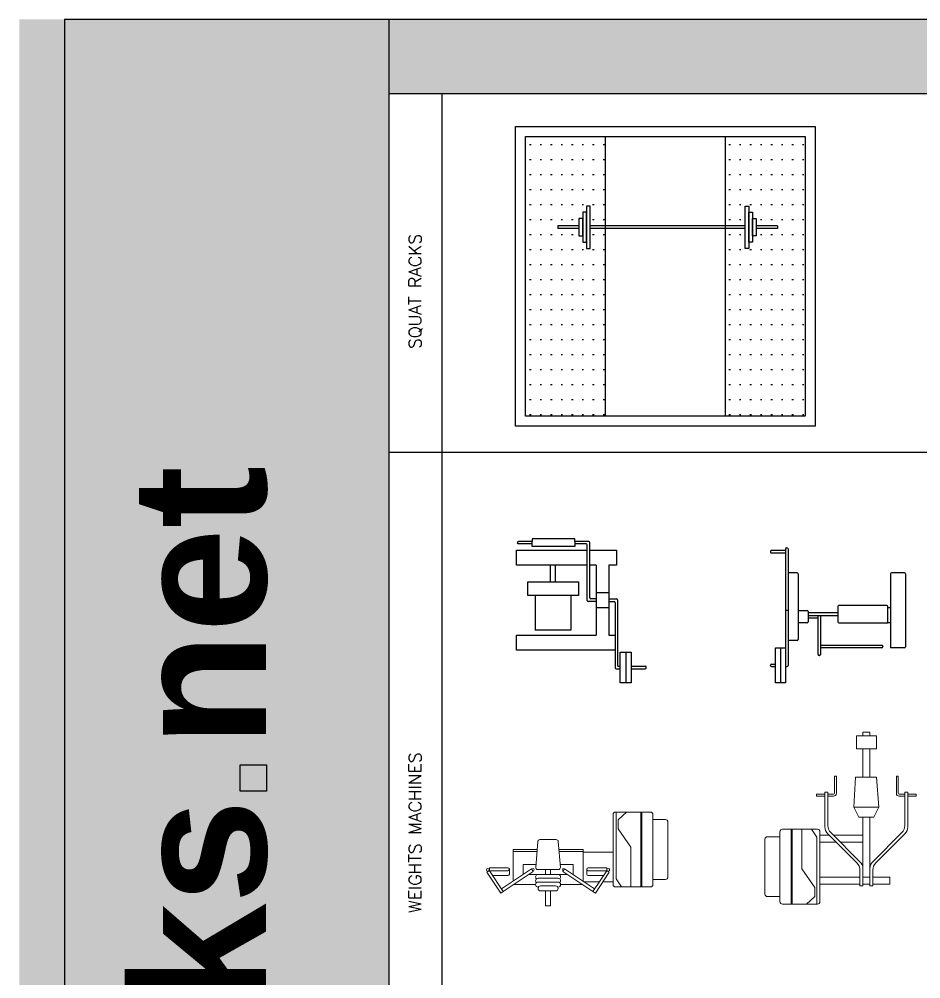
# Model space of a CAD drawing. Header units: millimetres. Extents: x 24547 to 62889, y 34568 to 56011.
# Drawn here: x 24547 to 33572, y 46406 to 56011 of the extents above; entities that cross this region are included whole.
import ezdxf

# ---------------------------------------------------------------- set-up
doc = ezdxf.new("R2010")
doc.units = ezdxf.units.MM
doc.linetypes.add('VERDECKT', pattern=[9.525, 6.35, -3.175])
doc.layers.add('www.cad-blocks.net', color=7, linetype='Continuous')
doc.styles.get("Standard").update_dxf_attribs({"font": 'arial.ttf'})

# ---------------------------------------------------------------- blocks, each defined once
blk = doc.blocks.new('A$C393C4CCF')
at = {"lineweight": 18}
for p, q in [((0.3024, 1.6024), (0.3024, 1.7541)), ((0.1444, 1.6488), (0.1694, 1.6654)), ((0.3444, 1.3488), (0.1444, 1.6488)), ((0.3694, 1.3654), (0.1694, 1.6654)), ((0.214, 1.325), (0.214, 1.5444)), ((0.3174, 1.5874), (0.3674, 1.5874)), ((0.544, 1.55), (0.544, 1.3083)), ((0.314, 1.4485), (0.314, 1.45)), ((0.314, 1.45), (0.414, 1.45)), ((0.414, 1.3208), (0.414, 1.45)), ((0.314, 1.225), (0.314, 1.3944)), ((0.3444, 1.3488), (0.3694, 1.3654)), ((0.15, 1.125), (0.15, 1.275)), ((0.188, 1.2964), (0.188, 1.3)), ((0.2, 1.275), (0.2, 1.125)), ((0.238, 1.3), (0.238, 1.1)), ((0.276, 1.3), (0.276, 1.1)), ((0.314, 1.3), (0.314, 1.1)), ((0.364, 1.0967), (0.364, 1.3033)), ((0.3856, 1.3232), (0.6456, 1.3015)), ((0.664, 1.2816), (0.664, 1.1184)), ((0.15, 1.225), (0, 1.225)), ((0, 1.175), (0, 1.225)), ((0.15, 1.175), (0, 1.175)), ((0.364, 1.225), (0.314, 1.225)), ((0.314, 1.0056), (0.314, 1.175)), ((0.364, 1.175), (0.314, 1.175)), ((0.188, 1.1), (0.188, 1.1036)), ((0.214, 0.8556), (0.214, 1.075)), ((0.6456, 1.0985), (0.3856, 1.0768)), ((0.414, 0.95), (0.414, 1.0792)), ((0.544, 1.0917), (0.544, 0.85)), ((0.3444, 1.0512), (0.1444, 0.7512)), ((0.3694, 1.0346), (0.1694, 0.7346)), ((0.3444, 1.0512), (0.3694, 1.0346)), ((0.314, 0.95), (0.314, 0.9515)), ((0.314, 0.95), (0.414, 0.95)), ((0.239, 0.6882), (0.239, 0.839)), ((0.3024, 0.7976), (0.3024, 0.6459)), ((0.3174, 0.8126), (0.3674, 0.8126)), ((0.1444, 0.7512), (0.1694, 0.7346)), ((0.189, 0.4657), (0.2699, 0.5184)), ((0.2699, 0.5184), (0.939, 0.5184)), ((0.586, 0.3703), (0.7716, 0.4983)), ((0.7716, 0.4983), (0.8619, 0.4983)), ((0.8619, 0.4983), (0.939, 0.4142)), ((0.189, 0.3703), (0.586, 0.3703)), ((0.189, 0.2717), (0.939, 0.2717)), ((0.189, 0.2624), (0.939, 0.2624))]:
    blk.add_line(p, q, dxfattribs=at)
for points in [[(0.1278, 1.6737), (0.3358, 1.8124), (0.3524, 1.7874), (0.1444, 1.6488)], [(0.1278, 0.7263), (0.3358, 0.5876), (0.3524, 0.6126), (0.1444, 0.7512)]]:
    blk.add_lwpolyline(points, close=True, dxfattribs=at)
for points in [[(0.3524, 1.6024), (0.3524, 1.7874), (0.3824, 1.7874), (0.3824, 1.6024)], [(0.2463, 1.55), (0.564, 1.55), (0.564, 1.3083)], [(0.564, 1.0917), (0.564, 0.85), (0.2463, 0.85)], [(0.2463, 0.85), (0.539, 0.85), (0.539, 0.55), (0.239, 0.55), (0.239, 0.6522)], [(0.3524, 0.7976), (0.3524, 0.6126), (0.3824, 0.6126), (0.3824, 0.7976)]]:
    blk.add_lwpolyline(points, dxfattribs=at)
at = {"lineweight": 18, "flags": 128}
for points in [[(0.189, 0.175), (0.189, 0.525, -0.414214), (0.214, 0.55), (0.914, 0.55, -0.414214), (0.939, 0.525), (0.939, 0.175, -0.414214), (0.914, 0.15), (0.214, 0.15, -0.414214)], [(0.264, 0.025), (0.264, 0.15), (0.864, 0.15), (0.864, 0.025, -0.414214), (0.839, 0), (0.289, 0, -0.414214)]]:
    blk.add_lwpolyline(points, format="xyb", close=True, dxfattribs=at)
at = {"lineweight": 18}
for centre, radius in [((0.3601, 1.8024), 0.015), ((0.364, 1.35), 0.01), ((0.364, 1.05), 0.01), ((0.3601, 0.5976), 0.015)]:
    blk.add_circle(centre, radius, dxfattribs=at)
for centre, radius, start, end in [((0.3174, 1.6024), 0.015, 180, 270), ((0.3674, 1.6024), 0.015, 180, 0), ((0.175, 1.275), 0.025, 0, 180), ((0.213, 1.3), 0.025, 0, 180), ((0.251, 1.3), 0.025, 0, 139.4642), ((0.289, 1.3), 0.025, 0, 139.39056), ((0.384, 1.3033), 0.02, 85.23636, 180), ((0.644, 1.2816), 0.02, 0, 85.23636), ((0.175, 1.125), 0.025, 180, 0), ((0.213, 1.1), 0.025, 180, 0), ((0.251, 1.1), 0.025, 220.5358, 0), ((0.289, 1.1), 0.025, 220.60944, 0), ((0.384, 1.0967), 0.02, 180, 274.76364), ((0.644, 1.1184), 0.02, 274.76364, 0), ((0.3174, 0.7976), 0.015, 90, 180), ((0.3674, 0.7976), 0.015, 0, 180)]:
    blk.add_arc(centre, radius, start, end, dxfattribs=at)
blk = doc.blocks.new('A$C6D8A51FB')
at = {"lineweight": 18}
for p, q in [((0.98, 1.27), (0.98, 1.5533)), ((1.05, 1.5533), (1.05, 1.27)), ((0.695, 1.28), (0.695, 1.11)), ((0.715, 1.28), (0.695, 1.28)), ((0.715, 1.11), (0.715, 1.28)), ((0.89, 0.97), (0.9064, 1.27)), ((0.9064, 1.27), (1.115, 1.27)), ((1.14, 0.97), (1.115, 1.27)), ((1.315, 1.28), (1.335, 1.28)), ((1.315, 1.11), (1.315, 1.28)), ((1.335, 1.28), (1.335, 1.11)), ((0.6, 1.1), (0.515, 1.1)), ((0.515, 1.1), (0.515, 1.08)), ((0.6, 1.08), (0.515, 1.08)), ((0.63, 1.12), (0.6, 1.12)), ((0.6, 1.12), (0.6, 0.7744)), ((0.63, 1.12), (0.63, 0.7869)), ((0.685, 1.1), (0.63, 1.1)), ((0.685, 1.08), (0.63, 1.08)), ((1.345, 1.1), (1.4, 1.1)), ((1.345, 1.08), (1.4, 1.08)), ((1.4, 1.12), (1.43, 1.12)), ((1.4, 1.12), (1.4, 0.7869)), ((1.43, 1.12), (1.43, 0.7744)), ((1.43, 1.1), (1.515, 1.1)), ((1.43, 1.08), (1.515, 1.08)), ((1.515, 1.1), (1.515, 1.08)), ((0.94, 0.87), (0.89, 0.97)), ((0.89, 0.97), (1.14, 0.97)), ((1.09, 0.87), (1.14, 0.97)), ((1.09, 0.87), (0.94, 0.87)), ((0.2624, 0.75), (0.2624, 0)), ((0.2717, 0.75), (0.2717, 0)), ((0.3703, 0.75), (0.3703, 0.353)), ((0.4657, 0.75), (0.5184, 0.669)), ((0.55, 0.69), (0.643, 0.69)), ((0.9207, 0.4123), (0.6293, 0.7037)), ((0.9507, 0.4247), (0.6593, 0.7161)), ((0.6854, 0.69), (0.98, 0.69)), ((1.0793, 0.4247), (1.3707, 0.7161)), ((1.1093, 0.4123), (1.4007, 0.7037)), ((0.5184, 0.669), (0.5184, 0)), ((0.55, 0.62), (0.713, 0.62)), ((0.7554, 0.62), (0.98, 0.62)), ((0.3703, 0.353), (0.4983, 0.1673)), ((0.95, 0.3416), (0.95, 0.183)), ((0.98, 0.183), (0.98, 0.354)), ((1.05, 0.183), (1.05, 0.354)), ((1.08, 0.3416), (1.08, 0.183)), ((0.55, 0.27), (0.95, 0.27)), ((0.55, 0.2), (0.55, 0.27)), ((0.95, 0.2), (0.55, 0.2)), ((0.98, 0.27), (1.05, 0.27)), ((1.05, 0.2), (0.98, 0.2)), ((0.4983, 0.1673), (0.4983, 0.077)), ((0.95, 0.183), (0.98, 0.183)), ((1.08, 0.183), (1.05, 0.183)), ((0.4983, 0.077), (0.4142, 0))]:
    blk.add_line(p, q, dxfattribs=at)
blk.add_lwpolyline([(0.915, 1.6833), (1.115, 1.6833), (1.115, 1.5533), (0.915, 1.5533)], close=True, dxfattribs=at)
for points in [[(0.98, 1.6833), (0.98, 1.72), (1.05, 1.72), (1.05, 1.6833)], [(1.05, 0.87), (1.05, 0.27), (0.98, 0.27), (0.98, 0.87)], [(1.08, 0.27), (1.25, 0.27), (1.25, 0.2), (1.08, 0.2)]]:
    blk.add_lwpolyline(points, dxfattribs=at)
at = {"lineweight": 18, "flags": 128}
for points in [[(0.025, 0.675), (0.15, 0.675), (0.15, 0.075), (0.025, 0.075, -0.414214), (0, 0.1), (0, 0.65, -0.414214)], [(0.175, 0.75), (0.525, 0.75, -0.414214), (0.55, 0.725), (0.55, 0.025, -0.414214), (0.525, 0), (0.175, 0, -0.414214), (0.15, 0.025), (0.15, 0.725, -0.414214)]]:
    blk.add_lwpolyline(points, format="xyb", close=True, dxfattribs=at)
at = {"lineweight": 18}
for centre, radius, start, end in [((0.685, 1.11), 0.01, 270, 0), ((0.685, 1.11), 0.03, 270, 0), ((1.345, 1.11), 0.03, 180, 270), ((1.345, 1.11), 0.01, 180, 270), ((0.7, 0.7744), 0.1, 180, 225), ((0.73, 0.7869), 0.1, 180, 225), ((1.3, 0.7869), 0.1, 315, 0), ((1.33, 0.7744), 0.1, 315, 0), ((0.85, 0.3416), 0.1, 0, 45), ((0.88, 0.354), 0.1, 0, 45), ((1.15, 0.354), 0.1, 135, 180), ((1.18, 0.3416), 0.1, 135, 180)]:
    blk.add_arc(centre, radius, start, end, dxfattribs=at)
blk = doc.blocks.new('A$C31470EA7')
for p, q in [((0, 0), (0, 3000)), ((0, 3000), (3000, 3000)), ((3000, 3000), (3000, 0)), ((100, 100), (100, 2900)), ((100, 2900), (2900, 2900)), ((900, 100), (900, 2900)), ((2100, 2900), (2100, 100)), ((2900, 2900), (2900, 100)), ((156.3, 2813.9), (141.3, 2813.9)), ((261.3, 2813.9), (246.3, 2813.9)), ((366.3, 2813.9), (351.3, 2813.9)), ((471.3, 2813.9), (456.3, 2813.9)), ((576.3, 2813.9), (561.3, 2813.9)), ((681.3, 2813.9), (666.3, 2813.9)), ((786.3, 2813.9), (771.3, 2813.9)), ((891.3, 2813.9), (876.3, 2813.9)), ((2151.3, 2813.9), (2136.3, 2813.9)), ((2256.3, 2813.9), (2241.3, 2813.9)), ((2361.3, 2813.9), (2346.3, 2813.9)), ((2466.3, 2813.9), (2451.3, 2813.9)), ((2571.3, 2813.9), (2556.3, 2813.9)), ((2676.3, 2813.9), (2661.3, 2813.9)), ((2781.3, 2813.9), (2766.3, 2813.9)), ((2886.3, 2813.9), (2871.3, 2813.9)), ((156.3, 2663.9), (141.3, 2663.9)), ((261.3, 2663.9), (246.3, 2663.9)), ((366.3, 2663.9), (351.3, 2663.9)), ((471.3, 2663.9), (456.3, 2663.9)), ((576.3, 2663.9), (561.3, 2663.9)), ((681.3, 2663.9), (666.3, 2663.9)), ((786.3, 2663.9), (771.3, 2663.9)), ((891.3, 2663.9), (876.3, 2663.9)), ((2151.3, 2663.9), (2136.3, 2663.9)), ((2256.3, 2663.9), (2241.3, 2663.9)), ((2361.3, 2663.9), (2346.3, 2663.9)), ((2466.3, 2663.9), (2451.3, 2663.9)), ((2571.3, 2663.9), (2556.3, 2663.9)), ((2676.3, 2663.9), (2661.3, 2663.9)), ((2781.3, 2663.9), (2766.3, 2663.9)), ((2886.3, 2663.9), (2871.3, 2663.9)), ((156.3, 2513.9), (141.3, 2513.9)), ((261.3, 2513.9), (246.3, 2513.9)), ((366.3, 2513.9), (351.3, 2513.9)), ((471.3, 2513.9), (456.3, 2513.9)), ((576.3, 2513.9), (561.3, 2513.9)), ((681.3, 2513.9), (666.3, 2513.9)), ((786.3, 2513.9), (771.3, 2513.9)), ((891.3, 2513.9), (876.3, 2513.9)), ((2151.3, 2513.9), (2136.3, 2513.9)), ((2256.3, 2513.9), (2241.3, 2513.9)), ((2361.3, 2513.9), (2346.3, 2513.9)), ((2466.3, 2513.9), (2451.3, 2513.9)), ((2571.3, 2513.9), (2556.3, 2513.9)), ((2676.3, 2513.9), (2661.3, 2513.9)), ((2781.3, 2513.9), (2766.3, 2513.9)), ((2886.3, 2513.9), (2871.3, 2513.9)), ((156.3, 2363.9), (141.3, 2363.9)), ((261.3, 2363.9), (246.3, 2363.9)), ((366.3, 2363.9), (351.3, 2363.9)), ((471.3, 2363.9), (456.3, 2363.9)), ((576.3, 2363.9), (561.3, 2363.9)), ((681.3, 2363.9), (666.3, 2363.9)), ((786.3, 2363.9), (771.3, 2363.9)), ((891.3, 2363.9), (876.3, 2363.9)), ((2151.3, 2363.9), (2136.3, 2363.9)), ((2256.3, 2363.9), (2241.3, 2363.9)), ((2361.3, 2363.9), (2346.3, 2363.9)), ((2466.3, 2363.9), (2451.3, 2363.9)), ((2571.3, 2363.9), (2556.3, 2363.9)), ((2676.3, 2363.9), (2661.3, 2363.9)), ((2781.3, 2363.9), (2766.3, 2363.9)), ((2886.3, 2363.9), (2871.3, 2363.9)), ((156.3, 2213.9), (141.3, 2213.9)), ((261.3, 2213.9), (246.3, 2213.9)), ((366.3, 2213.9), (351.3, 2213.9)), ((471.3, 2213.9), (456.3, 2213.9)), ((576.3, 2213.9), (561.3, 2213.9)), ((681.3, 2213.9), (666.3, 2213.9)), ((786.3, 2213.9), (771.3, 2213.9)), ((891.3, 2213.9), (876.3, 2213.9)), ((2151.3, 2213.9), (2136.3, 2213.9)), ((2256.3, 2213.9), (2241.3, 2213.9)), ((2361.3, 2213.9), (2346.3, 2213.9)), ((2466.3, 2213.9), (2451.3, 2213.9)), ((2571.3, 2213.9), (2556.3, 2213.9)), ((2676.3, 2213.9), (2661.3, 2213.9)), ((2781.3, 2213.9), (2766.3, 2213.9)), ((2886.3, 2213.9), (2871.3, 2213.9)), ((709.8, 2140.2), (672.8, 2140.2)), ((672.8, 2140.2), (672.8, 1841.9)), ((746.9, 2202.7), (709.8, 2202.7)), ((709.8, 2202.7), (709.8, 1779.4)), ((709.8, 1841.9), (709.8, 2140.2)), ((746.9, 1779.4), (746.9, 2202.7)), ((2298, 1779.4), (2298, 2202.7)), ((2298, 2202.7), (2335, 2202.7)), ((2335, 2202.7), (2335, 1779.4)), ((2335, 1841.9), (2335, 2140.2)), ((2335, 2140.2), (2372.1, 2140.2)), ((2372.1, 2140.2), (2372.1, 1841.9)), ((156.3, 2063.9), (141.3, 2063.9)), ((261.3, 2063.9), (246.3, 2063.9)), ((366.3, 2063.9), (351.3, 2063.9)), ((471.3, 2063.9), (456.3, 2063.9)), ((576.3, 2063.9), (561.3, 2063.9)), ((672.8, 2077.7), (635.8, 2077.7)), ((635.8, 2077.7), (635.8, 1904.4)), ((672.8, 1904.4), (672.8, 2077.7)), ((786.3, 2063.9), (771.3, 2063.9)), ((891.3, 2063.9), (876.3, 2063.9)), ((2151.3, 2063.9), (2136.3, 2063.9)), ((2256.3, 2063.9), (2241.3, 2063.9)), ((2372.1, 1904.4), (2372.1, 2077.7)), ((2372.1, 2077.7), (2409.1, 2077.7)), ((2409.1, 2077.7), (2409.1, 1904.4)), ((2466.3, 2063.9), (2451.3, 2063.9)), ((2571.3, 2063.9), (2556.3, 2063.9)), ((2676.3, 2063.9), (2661.3, 2063.9)), ((2781.3, 2063.9), (2766.3, 2063.9)), ((2886.3, 2063.9), (2871.3, 2063.9)), ((422.4, 2003.5), (422.4, 1978.5)), ((635.8, 2003.5), (422.4, 2003.5)), ((635.8, 1978.5), (422.4, 1978.5)), ((2298, 2003.5), (746.9, 2003.5)), ((2298, 1978.5), (746.9, 1978.5)), ((2622.4, 2003.5), (2409.1, 2003.5)), ((2622.4, 1978.5), (2409.1, 1978.5)), ((2622.4, 2003.5), (2622.4, 1978.5)), ((156.3, 1913.9), (141.3, 1913.9)), ((261.3, 1913.9), (246.3, 1913.9)), ((366.3, 1913.9), (351.3, 1913.9)), ((471.3, 1913.9), (456.3, 1913.9)), ((576.3, 1913.9), (561.3, 1913.9)), ((635.8, 1904.4), (672.8, 1904.4)), ((672.8, 1841.9), (709.8, 1841.9)), ((786.3, 1913.9), (771.3, 1913.9)), ((891.3, 1913.9), (876.3, 1913.9)), ((2151.3, 1913.9), (2136.3, 1913.9)), ((2256.3, 1913.9), (2241.3, 1913.9)), ((2372.1, 1841.9), (2335, 1841.9)), ((2409.1, 1904.4), (2372.1, 1904.4)), ((2466.3, 1913.9), (2451.3, 1913.9)), ((2571.3, 1913.9), (2556.3, 1913.9)), ((2676.3, 1913.9), (2661.3, 1913.9)), ((2781.3, 1913.9), (2766.3, 1913.9)), ((2886.3, 1913.9), (2871.3, 1913.9)), ((156.3, 1763.9), (141.3, 1763.9)), ((261.3, 1763.9), (246.3, 1763.9)), ((366.3, 1763.9), (351.3, 1763.9)), ((471.3, 1763.9), (456.3, 1763.9)), ((576.3, 1763.9), (561.3, 1763.9)), ((681.3, 1763.9), (666.3, 1763.9)), ((709.8, 1779.4), (746.9, 1779.4)), ((786.3, 1763.9), (771.3, 1763.9)), ((891.3, 1763.9), (876.3, 1763.9)), ((2151.3, 1763.9), (2136.3, 1763.9)), ((2256.3, 1763.9), (2241.3, 1763.9)), ((2335, 1779.4), (2298, 1779.4)), ((2361.3, 1763.9), (2346.3, 1763.9)), ((2466.3, 1763.9), (2451.3, 1763.9)), ((2571.3, 1763.9), (2556.3, 1763.9)), ((2676.3, 1763.9), (2661.3, 1763.9)), ((2781.3, 1763.9), (2766.3, 1763.9)), ((2886.3, 1763.9), (2871.3, 1763.9)), ((156.3, 1613.9), (141.3, 1613.9)), ((261.3, 1613.9), (246.3, 1613.9)), ((366.3, 1613.9), (351.3, 1613.9)), ((471.3, 1613.9), (456.3, 1613.9)), ((576.3, 1613.9), (561.3, 1613.9)), ((681.3, 1613.9), (666.3, 1613.9)), ((786.3, 1613.9), (771.3, 1613.9)), ((891.3, 1613.9), (876.3, 1613.9)), ((2151.3, 1613.9), (2136.3, 1613.9)), ((2256.3, 1613.9), (2241.3, 1613.9)), ((2361.3, 1613.9), (2346.3, 1613.9)), ((2466.3, 1613.9), (2451.3, 1613.9)), ((2571.3, 1613.9), (2556.3, 1613.9)), ((2676.3, 1613.9), (2661.3, 1613.9)), ((2781.3, 1613.9), (2766.3, 1613.9)), ((2886.3, 1613.9), (2871.3, 1613.9)), ((156.3, 1463.9), (141.3, 1463.9)), ((261.3, 1463.9), (246.3, 1463.9)), ((366.3, 1463.9), (351.3, 1463.9)), ((471.3, 1463.9), (456.3, 1463.9)), ((576.3, 1463.9), (561.3, 1463.9)), ((681.3, 1463.9), (666.3, 1463.9)), ((786.3, 1463.9), (771.3, 1463.9)), ((891.3, 1463.9), (876.3, 1463.9)), ((2151.3, 1463.9), (2136.3, 1463.9)), ((2256.3, 1463.9), (2241.3, 1463.9)), ((2361.3, 1463.9), (2346.3, 1463.9)), ((2466.3, 1463.9), (2451.3, 1463.9)), ((2571.3, 1463.9), (2556.3, 1463.9)), ((2676.3, 1463.9), (2661.3, 1463.9)), ((2781.3, 1463.9), (2766.3, 1463.9)), ((2886.3, 1463.9), (2871.3, 1463.9)), ((156.3, 1313.9), (141.3, 1313.9)), ((261.3, 1313.9), (246.3, 1313.9)), ((366.3, 1313.9), (351.3, 1313.9)), ((471.3, 1313.9), (456.3, 1313.9)), ((576.3, 1313.9), (561.3, 1313.9)), ((681.3, 1313.9), (666.3, 1313.9)), ((786.3, 1313.9), (771.3, 1313.9)), ((891.3, 1313.9), (876.3, 1313.9)), ((2151.3, 1313.9), (2136.3, 1313.9)), ((2256.3, 1313.9), (2241.3, 1313.9)), ((2361.3, 1313.9), (2346.3, 1313.9)), ((2466.3, 1313.9), (2451.3, 1313.9)), ((2571.3, 1313.9), (2556.3, 1313.9)), ((2676.3, 1313.9), (2661.3, 1313.9)), ((2781.3, 1313.9), (2766.3, 1313.9)), ((2886.3, 1313.9), (2871.3, 1313.9)), ((156.3, 1163.9), (141.3, 1163.9)), ((261.3, 1163.9), (246.3, 1163.9)), ((366.3, 1163.9), (351.3, 1163.9)), ((471.3, 1163.9), (456.3, 1163.9)), ((576.3, 1163.9), (561.3, 1163.9)), ((681.3, 1163.9), (666.3, 1163.9)), ((786.3, 1163.9), (771.3, 1163.9)), ((891.3, 1163.9), (876.3, 1163.9)), ((2151.3, 1163.9), (2136.3, 1163.9)), ((2256.3, 1163.9), (2241.3, 1163.9)), ((2361.3, 1163.9), (2346.3, 1163.9)), ((2466.3, 1163.9), (2451.3, 1163.9)), ((2571.3, 1163.9), (2556.3, 1163.9)), ((2676.3, 1163.9), (2661.3, 1163.9)), ((2781.3, 1163.9), (2766.3, 1163.9)), ((2886.3, 1163.9), (2871.3, 1163.9)), ((156.3, 1013.9), (141.3, 1013.9)), ((261.3, 1013.9), (246.3, 1013.9)), ((366.3, 1013.9), (351.3, 1013.9)), ((471.3, 1013.9), (456.3, 1013.9)), ((576.3, 1013.9), (561.3, 1013.9)), ((681.3, 1013.9), (666.3, 1013.9)), ((786.3, 1013.9), (771.3, 1013.9)), ((891.3, 1013.9), (876.3, 1013.9)), ((2151.3, 1013.9), (2136.3, 1013.9)), ((2256.3, 1013.9), (2241.3, 1013.9)), ((2361.3, 1013.9), (2346.3, 1013.9)), ((2466.3, 1013.9), (2451.3, 1013.9)), ((2571.3, 1013.9), (2556.3, 1013.9)), ((2676.3, 1013.9), (2661.3, 1013.9)), ((2781.3, 1013.9), (2766.3, 1013.9)), ((2886.3, 1013.9), (2871.3, 1013.9)), ((156.3, 863.9), (141.3, 863.9)), ((261.3, 863.9), (246.3, 863.9)), ((366.3, 863.9), (351.3, 863.9)), ((471.3, 863.9), (456.3, 863.9)), ((576.3, 863.9), (561.3, 863.9)), ((681.3, 863.9), (666.3, 863.9)), ((786.3, 863.9), (771.3, 863.9)), ((891.3, 863.9), (876.3, 863.9)), ((2151.3, 863.9), (2136.3, 863.9)), ((2256.3, 863.9), (2241.3, 863.9)), ((2361.3, 863.9), (2346.3, 863.9)), ((2466.3, 863.9), (2451.3, 863.9)), ((2571.3, 863.9), (2556.3, 863.9)), ((2676.3, 863.9), (2661.3, 863.9)), ((2781.3, 863.9), (2766.3, 863.9)), ((2886.3, 863.9), (2871.3, 863.9)), ((156.3, 713.9), (141.3, 713.9)), ((261.3, 713.9), (246.3, 713.9)), ((366.3, 713.9), (351.3, 713.9)), ((471.3, 713.9), (456.3, 713.9)), ((576.3, 713.9), (561.3, 713.9)), ((681.3, 713.9), (666.3, 713.9)), ((786.3, 713.9), (771.3, 713.9)), ((891.3, 713.9), (876.3, 713.9)), ((2151.3, 713.9), (2136.3, 713.9)), ((2256.3, 713.9), (2241.3, 713.9)), ((2361.3, 713.9), (2346.3, 713.9)), ((2466.3, 713.9), (2451.3, 713.9)), ((2571.3, 713.9), (2556.3, 713.9)), ((2676.3, 713.9), (2661.3, 713.9)), ((2781.3, 713.9), (2766.3, 713.9)), ((2886.3, 713.9), (2871.3, 713.9)), ((156.3, 563.9), (141.3, 563.9)), ((261.3, 563.9), (246.3, 563.9)), ((366.3, 563.9), (351.3, 563.9)), ((471.3, 563.9), (456.3, 563.9)), ((576.3, 563.9), (561.3, 563.9)), ((681.3, 563.9), (666.3, 563.9)), ((786.3, 563.9), (771.3, 563.9)), ((891.3, 563.9), (876.3, 563.9)), ((2151.3, 563.9), (2136.3, 563.9)), ((2256.3, 563.9), (2241.3, 563.9)), ((2361.3, 563.9), (2346.3, 563.9)), ((2466.3, 563.9), (2451.3, 563.9)), ((2571.3, 563.9), (2556.3, 563.9)), ((2676.3, 563.9), (2661.3, 563.9)), ((2781.3, 563.9), (2766.3, 563.9)), ((2886.3, 563.9), (2871.3, 563.9)), ((156.3, 413.9), (141.3, 413.9)), ((261.3, 413.9), (246.3, 413.9)), ((366.3, 413.9), (351.3, 413.9)), ((471.3, 413.9), (456.3, 413.9)), ((576.3, 413.9), (561.3, 413.9)), ((681.3, 413.9), (666.3, 413.9)), ((786.3, 413.9), (771.3, 413.9)), ((891.3, 413.9), (876.3, 413.9)), ((2151.3, 413.9), (2136.3, 413.9)), ((2256.3, 413.9), (2241.3, 413.9)), ((2361.3, 413.9), (2346.3, 413.9)), ((2466.3, 413.9), (2451.3, 413.9)), ((2571.3, 413.9), (2556.3, 413.9)), ((2676.3, 413.9), (2661.3, 413.9)), ((2781.3, 413.9), (2766.3, 413.9)), ((2886.3, 413.9), (2871.3, 413.9)), ((156.3, 263.9), (141.3, 263.9)), ((261.3, 263.9), (246.3, 263.9)), ((366.3, 263.9), (351.3, 263.9)), ((471.3, 263.9), (456.3, 263.9)), ((576.3, 263.9), (561.3, 263.9)), ((681.3, 263.9), (666.3, 263.9)), ((786.3, 263.9), (771.3, 263.9)), ((891.3, 263.9), (876.3, 263.9)), ((2151.3, 263.9), (2136.3, 263.9)), ((2256.3, 263.9), (2241.3, 263.9)), ((2361.3, 263.9), (2346.3, 263.9)), ((2466.3, 263.9), (2451.3, 263.9)), ((2571.3, 263.9), (2556.3, 263.9)), ((2676.3, 263.9), (2661.3, 263.9)), ((2781.3, 263.9), (2766.3, 263.9)), ((2886.3, 263.9), (2871.3, 263.9)), ((2900, 100), (100, 100)), ((156.3, 113.9), (141.3, 113.9)), ((261.3, 113.9), (246.3, 113.9)), ((366.3, 113.9), (351.3, 113.9)), ((471.3, 113.9), (456.3, 113.9)), ((576.3, 113.9), (561.3, 113.9)), ((681.3, 113.9), (666.3, 113.9)), ((786.3, 113.9), (771.3, 113.9)), ((891.3, 113.9), (876.3, 113.9)), ((2151.3, 113.9), (2136.3, 113.9)), ((2256.3, 113.9), (2241.3, 113.9)), ((2361.3, 113.9), (2346.3, 113.9)), ((2466.3, 113.9), (2451.3, 113.9)), ((2571.3, 113.9), (2556.3, 113.9)), ((2676.3, 113.9), (2661.3, 113.9)), ((2781.3, 113.9), (2766.3, 113.9)), ((2886.3, 113.9), (2871.3, 113.9)), ((3000, 0), (0, 0))]:
    blk.add_line(p, q)
blk = doc.blocks.new('A$C40A714C4')
for p, q in [((158.7, 1415.2), (21.5, 1415.2)), ((158.7, 1390.2), (21.5, 1390.2)), ((584, 1440.2), (158.7, 1440.2)), ((158.7, 1440.2), (158.7, 1415.2)), ((158.7, 1363.9), (158.7, 1415.2)), ((584, 1363.9), (158.7, 1363.9)), ((584, 1415.2), (584, 1440.2)), ((724, 1415.2), (584, 1415.2)), ((584, 1415.2), (584, 1363.9)), ((699, 1390.2), (584, 1390.2)), ((709, 825.2), (709, 1380.2)), ((734, 850.2), (734, 1405.2)), ((0, 1327.7), (709, 1327.7)), ((0, 1177.7), (0, 1327.7)), ((734, 1327.7), (1000, 1327.7)), ((1000, 1327.7), (1000, 1177.7)), ((709, 1177.7), (0, 1177.7)), ((342.1, 1011.5), (342.1, 1177.7)), ((392.1, 1011.5), (392.1, 1177.7)), ((796.5, 1177.7), (734, 1177.7)), ((796.5, 1177.7), (796.5, 477.7)), ((1000, 1177.7), (925, 1177.7)), ((925, 1177.7), (925, 477.7)), ((113.5, 1011.5), (620.6, 1011.5)), ((113.5, 875.6), (113.5, 1011.5)), ((620.6, 1011.5), (620.6, 875.6)), ((620.6, 875.6), (113.5, 875.6)), ((188.5, 875.6), (188.5, 525.6)), ((545.6, 875.6), (545.6, 525.6)), ((796.5, 902.7), (925, 902.7)), ((796.5, 815.2), (719, 815.2)), ((796.5, 840.2), (744, 840.2)), ((925, 840.2), (1002.5, 840.2)), ((925, 815.2), (977.5, 815.2)), ((987.5, 805.2), (987.5, 327.7)), ((1012.5, 830.2), (1012.5, 175.2)), ((796.5, 752.7), (925, 752.7)), ((545.6, 525.6), (188.5, 525.6)), ((0, 477.7), (796.5, 477.7)), ((0, 327.7), (0, 477.7)), ((925, 477.7), (987.5, 477.7)), ((987.5, 327.7), (0, 327.7)), ((987.5, 327.7), (987.5, 150.2)), ((1038.6, 305.4), (1149.8, 305.4)), ((1038.6, 0), (1038.6, 305.4)), ((1094.2, 305.4), (1094.2, 0)), ((1149.8, 305.4), (1149.8, 0)), ((997.5, 140.2), (1038.6, 140.2)), ((1022.5, 165.2), (1038.6, 165.2)), ((1149.8, 165.2), (1290, 165.2)), ((1149.8, 140.2), (1290, 140.2)), ((1300, 150.2), (1300, 155.2)), ((1149.8, 0), (1038.6, 0))]:
    blk.add_line(p, q)
for centre, radius, start, end in [((21.5, 1402.7), 12.5, 90, 270), ((699, 1380.2), 10, 0, 90), ((724, 1405.2), 10, 0, 90), ((719, 825.2), 10, 180, 270), ((744, 850.2), 10, 180, 270), ((977.5, 805.2), 10, 0, 90), ((1002.5, 830.2), 10, 0, 90), ((997.5, 150.2), 10, 180, 270), ((1022.5, 175.2), 10, 180, 270), ((1290, 155.2), 10, 0, 90), ((1290, 150.2), 10, 270, 0)]:
    blk.add_arc(centre, radius, start, end)
blk = doc.blocks.new('A$C549A6CF1')
at = {"linetype": 'VERDECKT'}
for p, q in [((160, 1350), (165, 1350)), ((0, 1315), (0, 1310)), ((150, 1325), (10, 1325)), ((10, 1300), (150, 1300)), ((150, 1340), (150, 725)), ((175, 1340), (175, 725))]:
    blk.add_line(p, q, dxfattribs=at)
for p, q in [((265, 1100), (175, 1100)), ((275, 1090), (275, 435)), ((1200, 1090), (1200, 350)), ((1340, 1100), (1210, 1100)), ((1350, 1090), (1350, 360)), ((1165, 775), (685, 775)), ((175, 725), (150, 725)), ((150, 725), (150, 0)), ((175, 725), (175, 175)), ((275, 725), (365, 725)), ((375, 715), (375, 610)), ((675, 700), (375, 700)), ((375, 675), (675, 675)), ((475, 285), (475, 675)), ((500, 675), (500, 285)), ((675, 765), (675, 610)), ((1175, 750), (1175, 765)), ((1200, 750), (1175, 750)), ((1175, 600), (1175, 750)), ((365, 600), (275, 600)), ((375, 650), (475, 650)), ((685, 600), (1175, 600)), ((1200, 600), (1175, 600)), ((265, 425), (175, 425)), ((50, 0), (50, 350)), ((50, 350), (150, 350)), ((100, 350), (100, 0)), ((1115, 375), (500, 375)), ((1115, 350.9), (500, 350.9)), ((1125, 365), (1125, 360.9)), ((1340, 350), (1200, 350)), ((490, 275), (485, 275)), ((0, 172.5), (0, 177.5)), ((10, 187.5), (50, 187.5)), ((10, 162.5), (50, 162.5)), ((150, 162.5), (165, 162.5)), ((150, 0), (50, 0))]:
    blk.add_line(p, q)
for centre, start, end in [((160, 1340), 90, 180), ((165, 1340), 0, 90), ((10, 1315), 90, 180), ((10, 1310), 180, 270)]:
    blk.add_arc(centre, 10, start, end, dxfattribs=at)
for centre, start, end in [((265, 1090), 0, 90), ((1210, 1090), 90, 180), ((1340, 1090), 0, 90), ((685, 765), 90, 180), ((1165, 765), 0, 90), ((365, 715), 0, 90), ((365, 610), 270, 0), ((685, 610), 180, 270), ((265, 435), 270, 0), ((1115, 365), 0, 90), ((1115, 360.9), 270, 0), ((1340, 360), 270, 0), ((485, 285), 180, 270), ((490, 285), 270, 0), ((10, 177.5), 90, 180), ((10, 172.5), 180, 270), ((165, 172.5), 270, 0)]:
    blk.add_arc(centre, 10, start, end)
blk = doc.blocks.new('FORMAT')
at = {"layer": 'www.cad-blocks.net', "true_color": 0x444444}
blk.add_hatch(color=250, dxfattribs=at).paths.add_polyline_path([(24547.5, 56010.9), (24547.5, 34567.8), (28248.9, 34567.8), (28248.9, 56010.9)])
at = {"layer": 'www.cad-blocks.net', "true_color": 0x546d8e}
h = blk.add_hatch(color=155, dxfattribs=at)
h.set_gradient(color1=(68, 68, 68), color2=(84, 109, 142), tint=1)
h.paths.add_polyline_path([(62888.5, 55267), (62888.5, 56010.9), (28248.9, 56010.9), (28248.9, 55267)])
blk.add_hatch(color=155, dxfattribs=at).paths.add_polyline_path([(26760.7, 48546.9), (26760.7, 48284.2), (27023.8, 48284.2), (27023.8, 48546.9)])
at = {"layer": 'www.cad-blocks.net', "color": 250, "true_color": 0x444444}
for p, q in [((24999.8, 56010.9), (28248.9, 56010.9)), ((24999.8, 56010.9), (24999.8, 34567.8)), ((28248.9, 56010.9), (28248.9, 34567.8))]:
    blk.add_line(p, q, dxfattribs=at)
at = {"layer": 'www.cad-blocks.net'}
blk.add_line((28248.9, 56010.9), (28248.9, 34567.8), dxfattribs=at)
at = {"layer": 'www.cad-blocks.net', "color": 155, "true_color": 0x546d8e}
for p, q in [((28248.9, 56010.9), (62888.5, 56010.9)), ((28248.9, 55267), (62888.5, 55267)), ((28248.9, 55267), (28248.9, 35325.8)), ((28248.9, 55267), (62888.5, 55267)), ((28778.4, 55267), (28778.4, 35325.8)), ((54732.1, 51673.1), (28248.9, 51673.1))]:
    blk.add_line(p, q, dxfattribs=at)
blk.add_lwpolyline([(26760.7, 48284.2), (26760.7, 48546.9), (27023.8, 48546.9), (27023.8, 48284.2)], close=True, dxfattribs=at)
at = {"layer": 'www.cad-blocks.net', "color": 155, "true_color": 0x546d8e, "char_height": 125, "attachment_point": 1, "rotation": 90}
for s, insert in [('{\\Fsimplex|c0;SQUAT RACKS }', (28447, 52711.2)), ('{\\Fsimplex|c0;WEIGHTS MACHINES}', (28447, 47065.6))]:
    blk.add_mtext_dynamic_manual_height_columns(s, width=5331.342, gutter_width=12.5, heights=[0], dxfattribs=dict(at, insert=insert))
at = {"layer": 'www.cad-blocks.net', "insert": (25675.5, 38499.3), "char_height": 1344, "attachment_point": 1, "rotation": 90}
blk.add_mtext_dynamic_manual_height_columns('{\\fArial|b1|i0|c0|p34;\\C255;\\c16777215;cad-bl  cks net}', width=33614.951, gutter_width=12.5, heights=[0], dxfattribs=at)

msp = doc.modelspace()

# ---------------------------------------------------------------- block references
for name, p in [('FORMAT', (0, 0)), ('A$C31470EA7', (29515, 51938)), ('A$C40A714C4', (29524.6, 49368.5)), ('A$C549A6CF1', (32068.2, 49368.5))]:
    msp.add_blockref(name, p)
at = {"xscale": 1000, "yscale": 1000, "zscale": 1000}
msp.add_blockref('A$C6D8A51FB', (32012.2, 47153.6), dxfattribs=at)
at = {"xscale": 1000, "yscale": 1000, "zscale": 1000, "rotation": 90}
msp.add_blockref('A$C393C4CCF', (31041.4, 47136.1), dxfattribs=at)

doc.saveas('drawing.dxf')
